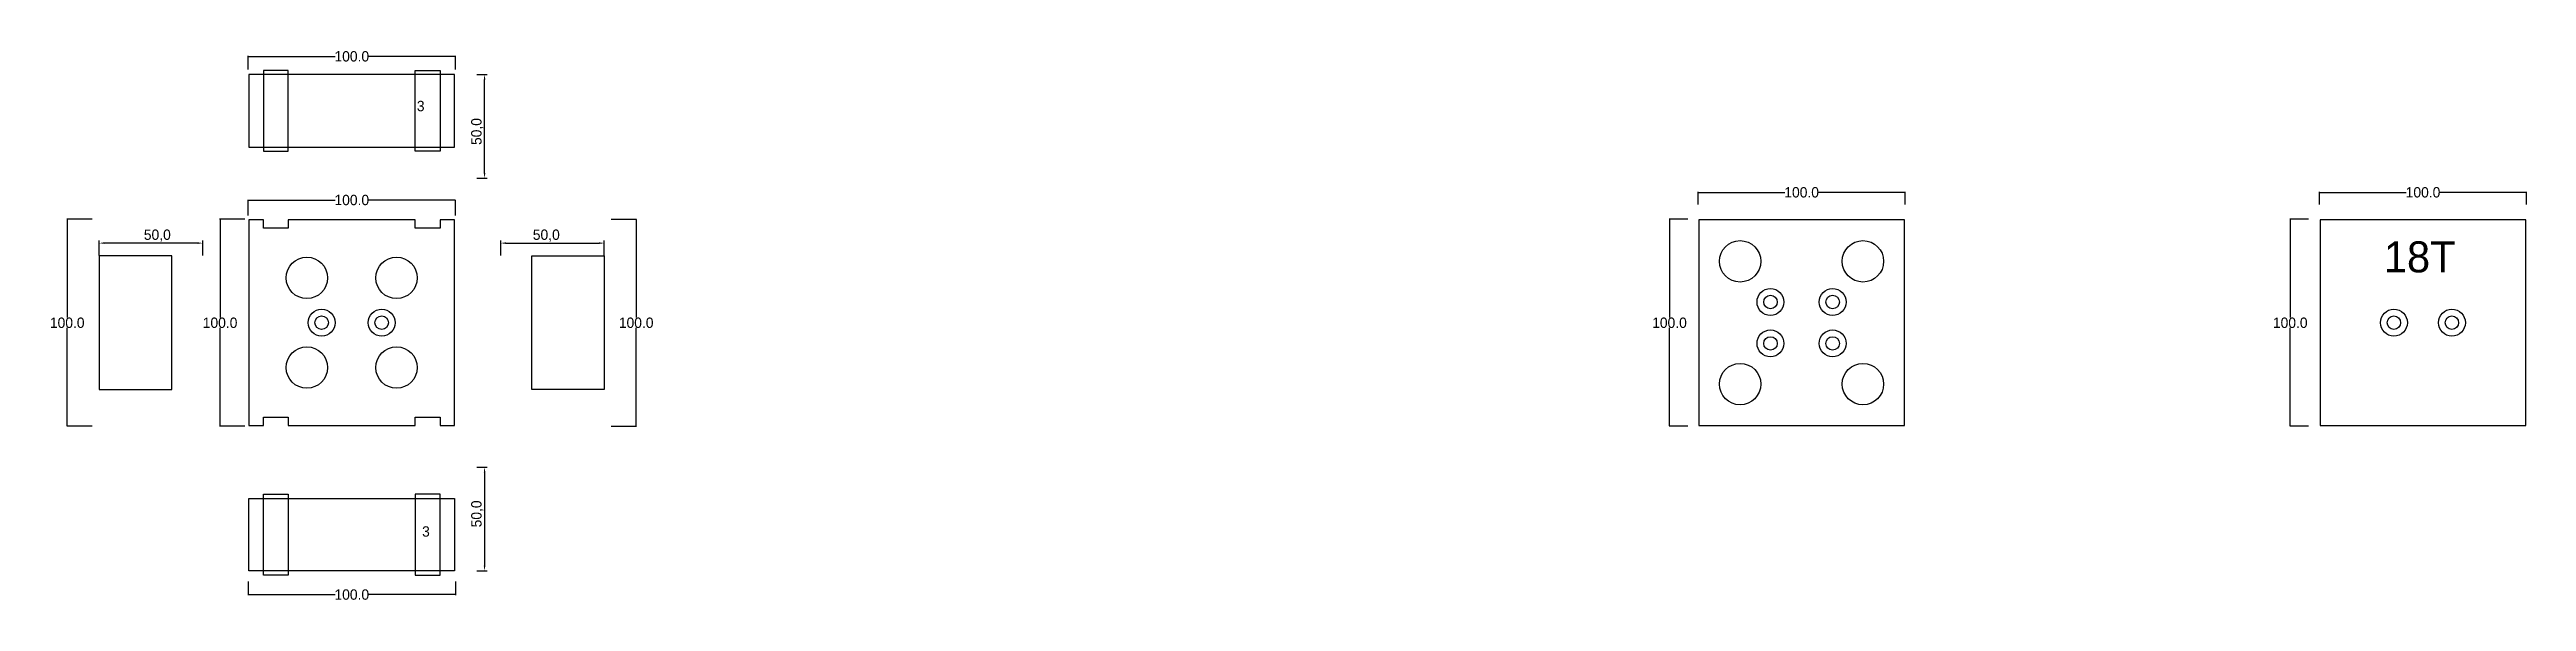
# Model space of a CAD drawing. Header units: millimetres. Extents: x 485 to 1681, y 232 to 498.
import ezdxf

# ---------------------------------------------------------------- set-up
doc = ezdxf.new("R2010")
doc.units = ezdxf.units.MM
for name, color, linetype in [('TEXT', 3, 'Continuous'), ('볼트 구멍', 7, 'Continuous'), ('치구', 7, 'Continuous'), ('치수', 7, 'Continuous')]:
    doc.layers.add(name, color=color, linetype=linetype)
doc.dimstyles.new('ISO-25', dxfattribs={"dimtxt": 2.5, "dimasz": 2.5, "dimexe": 1.25, "dimexo": 0.625, "dimtad": 1, "dimtxsty": 'Standard', "dimcen": 2.5, "dimadec": 0, "dimazin": 0, "dimtfac": 1, "dimtmove": 0, "dimatfit": 3, "dimfxl": 0, "dimarcsym": 0})
doc.dimstyles.get("Standard").update_dxf_attribs({"dimtxt": 7, "dimasz": 0.18, "dimexe": 0.18, "dimexo": 0.0625, "dimgap": 0.09, "dimtad": 0, "dimtih": 1, "dimtoh": 1, "dimdec": 1, "dimzin": 0, "dimdsep": 46, "dimtxsty": 'Standard', "dimcen": 0.09, "dimadec": 0, "dimazin": 0, "dimtfac": 1, "dimtdec": 1, "dimtofl": 0, "dimtmove": 0, "dimatfit": 3, "dimfxl": 0, "dimtolj": 1, "dimtzin": 0, "dimarcsym": 0})

# ---------------------------------------------------------------- blocks, each defined once
blk = doc.blocks.new('*D16')
at = {"layer": 'Defpoints', "color": 0, "linetype": 'Continuous'}
for p in [(1281.4, 423.6), (1381.4, 429.4), (1381.4, 423.6)]:
    blk.add_point(p, dxfattribs=at)
at = {"layer": '치수', "color": 0, "linetype": 'Continuous', "lineweight": -2}
for p, q in [((1281.4, 423.6), (1281.4, 429.6)), ((1281.5, 429.4), (1323.3, 429.4)), ((1381.2, 429.4), (1339.4, 429.4)), ((1381.4, 423.6), (1381.4, 429.6))]:
    blk.add_line(p, q, dxfattribs=at)
at = {"layer": '치수', "color": 0, "linetype": 'Continuous'}
for points in [[(1281.5, 429.5), (1281.5, 429.4), (1281.4, 429.4)], [(1381.2, 429.5), (1381.2, 429.4), (1381.4, 429.4)]]:
    blk.add_solid(points, dxfattribs=at)
at = {"layer": '치수', "color": 0, "linetype": 'Continuous', "insert": (1331.4, 429.4), "char_height": 5, "attachment_point": 5}
blk.add_mtext('\\A1;100.0', dxfattribs=at)
blk = doc.blocks.new('*D17')
at = {"layer": 'Defpoints', "color": 0}
for p in [(691, 296.6), (691, 246.6), (695.5, 246.6)]:
    blk.add_point(p, dxfattribs=at)
at = {"layer": '치수', "color": 0, "lineweight": -2}
for p, q in [((691.7, 296.6), (696.8, 296.6)), ((695.5, 294.1), (695.5, 249.1)), ((691.7, 246.6), (696.8, 246.6))]:
    blk.add_line(p, q, dxfattribs=at)
at = {"layer": '치수', "color": 0}
for points in [[(695.1, 294.1), (695.9, 294.1), (695.5, 296.6)], [(695.1, 249.1), (695.9, 249.1), (695.5, 246.6)]]:
    blk.add_solid(points, dxfattribs=at)
at = {"layer": '치수', "color": 0, "insert": (692, 274.1), "char_height": 5, "attachment_point": 5, "rotation": 90}
blk.add_mtext('50,0', dxfattribs=at)
blk = doc.blocks.new('*D18')
at = {"layer": 'Defpoints', "color": 0, "linetype": 'Continuous'}
for p in [(581.4, 241.5), (681.4, 241.5), (681.4, 235.1)]:
    blk.add_point(p, dxfattribs=at)
at = {"layer": '치수', "color": 0, "linetype": 'Continuous', "lineweight": -2}
for p, q in [((581.4, 241.4), (581.4, 234.9)), ((681.4, 241.4), (681.4, 234.9)), ((581.5, 235.1), (623.3, 235.1)), ((681.2, 235.1), (639.4, 235.1))]:
    blk.add_line(p, q, dxfattribs=at)
at = {"layer": '치수', "color": 0, "linetype": 'Continuous'}
for points in [[(581.5, 235.1), (581.5, 235), (581.4, 235.1)], [(681.2, 235.1), (681.2, 235), (681.4, 235.1)]]:
    blk.add_solid(points, dxfattribs=at)
at = {"layer": '치수', "color": 0, "linetype": 'Continuous', "insert": (631.4, 235.1), "char_height": 5, "attachment_point": 5}
blk.add_mtext('\\A1;100.0', dxfattribs=at)
blk = doc.blocks.new('*D19')
at = {"layer": 'Defpoints', "color": 0, "linetype": 'Continuous'}
for p in [(756.6, 416.4), (756.6, 316.4), (768.7, 316.4)]:
    blk.add_point(p, dxfattribs=at)
at = {"layer": '치수', "color": 0, "linetype": 'Continuous', "lineweight": -2}
for p, q in [((756.7, 416.4), (768.9, 416.4)), ((768.7, 416.3), (768.7, 369)), ((768.7, 316.6), (768.7, 363.9)), ((756.7, 316.4), (768.9, 316.4))]:
    blk.add_line(p, q, dxfattribs=at)
at = {"layer": '치수', "color": 0, "linetype": 'Continuous'}
for points in [[(768.7, 416.3), (768.7, 416.3), (768.7, 416.4)], [(768.7, 316.6), (768.7, 316.6), (768.7, 316.4)]]:
    blk.add_solid(points, dxfattribs=at)
at = {"layer": '치수', "color": 0, "linetype": 'Continuous', "insert": (768.7, 366.4), "char_height": 5, "attachment_point": 5}
blk.add_mtext('\\A1;100.0', dxfattribs=at)
blk = doc.blocks.new('*D20')
at = {"layer": 'Defpoints', "color": 0, "linetype": 'Continuous'}
for p in [(579.9, 416.4), (567.8, 316.4), (579.9, 316.4)]:
    blk.add_point(p, dxfattribs=at)
at = {"layer": '치수', "color": 0, "linetype": 'Continuous', "lineweight": -2}
for p, q in [((579.8, 416.4), (567.6, 416.4)), ((567.8, 416.3), (567.8, 369)), ((567.8, 316.6), (567.8, 363.9)), ((579.8, 316.4), (567.6, 316.4))]:
    blk.add_line(p, q, dxfattribs=at)
at = {"layer": '치수', "color": 0, "linetype": 'Continuous'}
for points in [[(567.8, 416.3), (567.9, 416.3), (567.8, 416.4)], [(567.8, 316.6), (567.9, 316.6), (567.8, 316.4)]]:
    blk.add_solid(points, dxfattribs=at)
at = {"layer": '치수', "color": 0, "linetype": 'Continuous', "insert": (567.8, 366.4), "char_height": 5, "attachment_point": 5}
blk.add_mtext('\\A1;100.0', dxfattribs=at)
blk = doc.blocks.new('*D21')
at = {"layer": 'Defpoints', "color": 0, "linetype": 'Continuous'}
for p in [(506.1, 416.4), (494, 316.4), (506.1, 316.4)]:
    blk.add_point(p, dxfattribs=at)
at = {"layer": '치수', "color": 0, "linetype": 'Continuous', "lineweight": -2}
for p, q in [((506, 416.4), (493.8, 416.4)), ((494, 416.3), (494, 369)), ((494, 316.6), (494, 363.9)), ((506, 316.4), (493.8, 316.4))]:
    blk.add_line(p, q, dxfattribs=at)
at = {"layer": '치수', "color": 0, "linetype": 'Continuous'}
for points in [[(494, 416.3), (494, 416.3), (494, 416.4)], [(494, 316.6), (494, 316.6), (494, 316.4)]]:
    blk.add_solid(points, dxfattribs=at)
at = {"layer": '치수', "color": 0, "linetype": 'Continuous', "insert": (494, 366.4), "char_height": 5, "attachment_point": 5}
blk.add_mtext('\\A1;100.0', dxfattribs=at)
blk = doc.blocks.new('*D22')
at = {"layer": 'Defpoints', "color": 0}
for p in [(703.3, 398.3), (753.3, 404.9), (753.3, 398.3)]:
    blk.add_point(p, dxfattribs=at)
at = {"layer": '치수', "color": 0, "lineweight": -2}
for p, q in [((703.3, 398.9), (703.3, 406.2)), ((705.8, 404.9), (750.8, 404.9)), ((753.3, 398.9), (753.3, 406.2))]:
    blk.add_line(p, q, dxfattribs=at)
at = {"layer": '치수', "color": 0}
for points in [[(705.8, 405.3), (705.8, 404.5), (703.3, 404.9)], [(750.8, 405.3), (750.8, 404.5), (753.3, 404.9)]]:
    blk.add_solid(points, dxfattribs=at)
at = {"layer": '치수', "color": 0, "insert": (725.3, 408.5), "char_height": 5, "attachment_point": 5}
blk.add_mtext('50,0', dxfattribs=at)
blk = doc.blocks.new('*D23')
at = {"layer": 'Defpoints', "color": 0}
for p in [(691, 486.3), (695.5, 486.3), (691, 436.3)]:
    blk.add_point(p, dxfattribs=at)
at = {"layer": '치수', "color": 0, "lineweight": -2}
for p, q in [((691.7, 486.3), (696.8, 486.3)), ((695.5, 438.8), (695.5, 483.8)), ((691.7, 436.3), (696.8, 436.3))]:
    blk.add_line(p, q, dxfattribs=at)
at = {"layer": '치수', "color": 0}
for points in [[(695.1, 483.8), (695.9, 483.8), (695.5, 486.3)], [(695.1, 438.8), (695.9, 438.8), (695.5, 436.3)]]:
    blk.add_solid(points, dxfattribs=at)
at = {"layer": '치수', "color": 0, "insert": (692, 458.8), "char_height": 5, "attachment_point": 5, "rotation": 90}
blk.add_mtext('50,0', dxfattribs=at)
blk = doc.blocks.new('*D24')
at = {"layer": 'Defpoints', "color": 0, "linetype": 'Continuous'}
for p in [(681.4, 425.7), (581.4, 418.3), (681.4, 418.3)]:
    blk.add_point(p, dxfattribs=at)
at = {"layer": '치수', "color": 0, "linetype": 'Continuous', "lineweight": -2}
for p, q in [((581.4, 418.3), (581.4, 425.8)), ((581.5, 425.7), (623.3, 425.7)), ((681.2, 425.7), (639.4, 425.7)), ((681.4, 418.3), (681.4, 425.8))]:
    blk.add_line(p, q, dxfattribs=at)
at = {"layer": '치수', "color": 0, "linetype": 'Continuous'}
for points in [[(581.5, 425.7), (581.5, 425.6), (581.4, 425.7)], [(681.2, 425.7), (681.2, 425.6), (681.4, 425.7)]]:
    blk.add_solid(points, dxfattribs=at)
at = {"layer": '치수', "color": 0, "linetype": 'Continuous', "insert": (631.4, 425.7), "char_height": 5, "attachment_point": 5}
blk.add_mtext('\\A1;100.0', dxfattribs=at)
blk = doc.blocks.new('*D25')
at = {"layer": 'Defpoints', "color": 0, "linetype": 'Continuous'}
for p in [(681.4, 495.1), (581.4, 488.7), (681.4, 488.7)]:
    blk.add_point(p, dxfattribs=at)
at = {"layer": '치수', "color": 0, "linetype": 'Continuous', "lineweight": -2}
for p, q in [((581.4, 488.8), (581.4, 495.3)), ((581.5, 495.1), (623.3, 495.1)), ((681.2, 495.1), (639.4, 495.1)), ((681.4, 488.8), (681.4, 495.3))]:
    blk.add_line(p, q, dxfattribs=at)
at = {"layer": '치수', "color": 0, "linetype": 'Continuous'}
for points in [[(581.5, 495.2), (581.5, 495.1), (581.4, 495.1)], [(681.2, 495.2), (681.2, 495.1), (681.4, 495.1)]]:
    blk.add_solid(points, dxfattribs=at)
at = {"layer": '치수', "color": 0, "linetype": 'Continuous', "insert": (631.4, 495.1), "char_height": 5, "attachment_point": 5}
blk.add_mtext('\\A1;100.0', dxfattribs=at)
blk = doc.blocks.new('*D26')
at = {"layer": 'Defpoints', "color": 0}
for p in [(509.5, 404.9), (509.5, 398.3), (559.5, 398.3)]:
    blk.add_point(p, dxfattribs=at)
at = {"layer": '치수', "color": 0, "lineweight": -2}
for p, q in [((509.5, 398.9), (509.5, 406.2)), ((557, 404.9), (512, 404.9)), ((559.5, 398.9), (559.5, 406.2))]:
    blk.add_line(p, q, dxfattribs=at)
at = {"layer": '치수', "color": 0}
for points in [[(512, 405.3), (512, 404.5), (509.5, 404.9)], [(557, 405.3), (557, 404.5), (559.5, 404.9)]]:
    blk.add_solid(points, dxfattribs=at)
at = {"layer": '치수', "color": 0, "insert": (537.5, 408.5), "char_height": 5, "attachment_point": 5}
blk.add_mtext('50,0', dxfattribs=at)
blk = doc.blocks.new('*D27')
at = {"layer": 'Defpoints', "color": 0, "linetype": 'Continuous'}
for p in [(1276.5, 416.4), (1267.6, 316.4), (1276.5, 316.4)]:
    blk.add_point(p, dxfattribs=at)
at = {"layer": '치수', "color": 0, "linetype": 'Continuous', "lineweight": -2}
for p, q in [((1276.4, 416.4), (1267.4, 416.4)), ((1267.6, 416.3), (1267.6, 369)), ((1267.6, 316.6), (1267.6, 363.9)), ((1276.4, 316.4), (1267.4, 316.4))]:
    blk.add_line(p, q, dxfattribs=at)
at = {"layer": '치수', "color": 0, "linetype": 'Continuous'}
for points in [[(1267.5, 416.3), (1267.6, 416.3), (1267.6, 416.4)], [(1267.5, 316.6), (1267.6, 316.6), (1267.6, 316.4)]]:
    blk.add_solid(points, dxfattribs=at)
at = {"layer": '치수', "color": 0, "linetype": 'Continuous', "insert": (1267.6, 366.4), "char_height": 5, "attachment_point": 5}
blk.add_mtext('\\A1;100.0', dxfattribs=at)
blk = doc.blocks.new('*D28')
at = {"layer": 'Defpoints', "color": 0, "linetype": 'Continuous'}
for p in [(1576.2, 416.4), (1567.3, 316.4), (1576.2, 316.4)]:
    blk.add_point(p, dxfattribs=at)
at = {"layer": '치수', "color": 0, "linetype": 'Continuous', "lineweight": -2}
for p, q in [((1576.1, 416.4), (1567.1, 416.4)), ((1567.3, 416.3), (1567.3, 369)), ((1567.3, 316.6), (1567.3, 363.9)), ((1576.1, 316.4), (1567.1, 316.4))]:
    blk.add_line(p, q, dxfattribs=at)
at = {"layer": '치수', "color": 0, "linetype": 'Continuous'}
for points in [[(1567.3, 416.3), (1567.3, 416.3), (1567.3, 416.4)], [(1567.3, 316.6), (1567.3, 316.6), (1567.3, 316.4)]]:
    blk.add_solid(points, dxfattribs=at)
at = {"layer": '치수', "color": 0, "linetype": 'Continuous', "insert": (1567.3, 366.4), "char_height": 5, "attachment_point": 5}
blk.add_mtext('\\A1;100.0', dxfattribs=at)
blk = doc.blocks.new('*D29')
at = {"layer": 'Defpoints', "color": 0, "linetype": 'Continuous'}
for p in [(1581.4, 423.6), (1681.4, 429.4), (1681.4, 423.6)]:
    blk.add_point(p, dxfattribs=at)
at = {"layer": '치수', "color": 0, "linetype": 'Continuous', "lineweight": -2}
for p, q in [((1581.4, 423.6), (1581.4, 429.6)), ((1581.5, 429.4), (1623.3, 429.4)), ((1681.2, 429.4), (1639.4, 429.4)), ((1681.4, 423.6), (1681.4, 429.6))]:
    blk.add_line(p, q, dxfattribs=at)
at = {"layer": '치수', "color": 0, "linetype": 'Continuous'}
for points in [[(1581.5, 429.5), (1581.5, 429.4), (1581.4, 429.4)], [(1681.2, 429.5), (1681.2, 429.4), (1681.4, 429.4)]]:
    blk.add_solid(points, dxfattribs=at)
at = {"layer": '치수', "color": 0, "linetype": 'Continuous', "insert": (1631.4, 429.4), "char_height": 5, "attachment_point": 5}
blk.add_mtext('\\A1;100.0', dxfattribs=at)

msp = doc.modelspace()

# ---------------------------------------------------------------- linework, layer by layer
at = {"layer": '볼트 구멍', "color": 6}
for centre in [(1316.35, 376.45), (1346.35, 376.45), (1617.35, 366.45), (1645.35, 366.45), (1316.35, 356.45), (1346.35, 356.45)]:
    msp.add_circle(centre, 6.5, dxfattribs=at)
at = {"layer": '볼트 구멍', "color": 2}
for centre in [(616.85, 366.45), (645.85, 366.45)]:
    msp.add_circle(centre, 6.5, dxfattribs=at)
at = {"layer": '볼트 구멍', "color": 3}
for centre in [(1316.35, 376.45), (1346.35, 376.45), (616.85, 366.45), (645.85, 366.45), (1316.35, 356.45), (1346.35, 356.45), (1617.35, 366.45), (1645.35, 366.45)]:
    msp.add_circle(centre, 3.25, dxfattribs=at)
at = {"layer": '치구'}
for points in [[(581.7, 451.32), (681, 451.32), (681, 486.32), (581.7, 486.32)], [(581.7, 316.8), (588.7, 316.8), (588.7, 320.8), (600.7, 320.8), (600.7, 316.8), (662, 316.8), (662, 320.8), (674, 320.8), (674, 316.8), (681, 316.8), (681, 416.1), (674, 416.1), (674, 412.1), (662, 412.1), (662, 416.1), (600.7, 416.1), (600.7, 412.1), (588.7, 412.1), (588.7, 416.1), (581.7, 416.1)], [(1281.7, 416.1), (1281.7, 316.8), (1381, 316.8), (1381, 416.1)], [(1581.7, 416.1), (1581.7, 316.8), (1681, 316.8), (1681, 416.1)], [(544.45, 398.7), (509.45, 398.7), (509.45, 334.2), (544.45, 334.2)], [(718.25, 398.7), (753.25, 398.7), (753.25, 334.2), (718.25, 334.2)], [(581.7, 281.58), (681, 281.58), (681, 246.58), (581.7, 246.58)]]:
    msp.add_lwpolyline(points, close=True, dxfattribs=at)
at = {"layer": '치구', "color": 1}
for points in [[(588.7, 449.32), (600.7, 449.32), (600.7, 488.31), (588.7, 488.31)], [(674, 449.32), (662, 449.32), (662, 488.31), (674, 488.31)], [(588.7, 283.58), (600.7, 283.58), (600.7, 244.58), (588.7, 244.58)], [(674, 283.58), (662, 283.58), (662, 244.58), (674, 244.58)]]:
    msp.add_lwpolyline(points, close=True, dxfattribs=at)
at = {"layer": '치구'}
for centre in [(609.7, 388.1), (653, 388.1), (1301.7, 396.1), (1361, 396.1), (609.7, 344.8), (653, 344.8), (1301.7, 336.8), (1361, 336.8)]:
    msp.add_circle(centre, 10, dxfattribs=at)

# ---------------------------------------------------------------- texts
at = {"layer": 'TEXT', "color": 1}
for s, height, p in [('3', 5, (662.81, 468.62)), ('18T', 15, (1612.51, 390.76)), ('3', 5, (665.34, 263.11))]:
    msp.add_text(s, height=height, dxfattribs=at).set_placement(p)

# ---------------------------------------------------------------- dimensions: what is measured, and where the dimension line sits
at = {"layer": '치수', "color": 4, "linetype": 'Continuous'}
for base, p1, p2, picture, middle in [((681.35, 495.14), (581.35, 488.74), (681.35, 488.74), '*D25', (631.35, 495.14)), ((681.35, 235.07), (581.35, 241.46), (681.35, 241.46), '*D18', (631.35, 235.07))]:
    dim = msp.add_linear_dim(base=base, p1=p1, p2=p2, dimstyle='Standard', override={"dimtxt": 5}, dxfattribs=at)
    dim.commit()
    dim.dimension.update_dxf_attribs({"geometry": picture, "text_midpoint": middle, "dimtype": 160})
at = {"layer": '치수', "color": 4}
for base, p1, p2, angle, picture, middle in [((695.52, 486.32), (691.03, 436.32), (691.03, 486.32), 90, '*D23', (695.52, 458.82)), ((509.45, 404.92), (559.45, 398.3), (509.45, 398.3), 180, '*D26', (537.45, 404.92)), ((695.52, 246.58), (691.03, 296.58), (691.03, 246.58), 270, '*D17', (695.52, 274.08))]:
    dim = msp.add_linear_dim(base=base, p1=p1, p2=p2, angle=angle, dimstyle='ISO-25', override={"dimtxt": 5, "dimdec": 1, "dimzin": 0, "dimtdec": 1}, dxfattribs=at)
    dim.commit()
    dim.dimension.update_dxf_attribs({"geometry": picture, "text_midpoint": middle, "dimtype": 160})
at = {"layer": '치수', "color": 4, "linetype": 'Continuous'}
for base, p1, p2, picture, middle in [((1381.35, 429.44), (1281.35, 423.55), (1381.35, 423.55), '*D16', (1331.35, 429.44)), ((1681.35, 429.44), (1581.35, 423.55), (1681.35, 423.55), '*D29', (1631.35, 429.44)), ((681.35, 425.67), (581.35, 418.27), (681.35, 418.27), '*D24', (631.35, 425.67))]:
    dim = msp.add_linear_dim(base=base, p1=p1, p2=p2, dimstyle='Standard', override={"dimtxt": 5}, dxfattribs=at)
    dim.commit()
    dim.dimension.update_dxf_attribs({"geometry": picture, "text_midpoint": middle})
for base, p1, p2, picture, middle in [((493.98, 316.45), (506.05, 416.45), (506.05, 316.45), '*D21', (493.98, 366.45)), ((567.82, 316.45), (579.89, 416.45), (579.89, 316.45), '*D20', (567.82, 366.45)), ((768.72, 316.45), (756.65, 416.45), (756.65, 316.45), '*D19', (768.72, 366.45)), ((1267.56, 316.45), (1276.46, 416.45), (1276.46, 316.45), '*D27', (1267.56, 366.45)), ((1567.31, 316.45), (1576.21, 416.45), (1576.21, 316.45), '*D28', (1567.31, 366.45))]:
    dim = msp.add_linear_dim(base=base, p1=p1, p2=p2, angle=90, dimstyle='Standard', override={"dimtxt": 5}, dxfattribs=at)
    dim.commit()
    dim.dimension.update_dxf_attribs({"geometry": picture, "text_midpoint": middle})
at = {"layer": '치수', "color": 4}
dim = msp.add_linear_dim(base=(753.25, 404.92), p1=(703.25, 398.3), p2=(753.25, 398.3), dimstyle='ISO-25', override={"dimtxt": 5, "dimdec": 1, "dimzin": 0, "dimtdec": 1}, dxfattribs=at)
dim.commit()
dim.dimension.update_dxf_attribs({"geometry": '*D22', "text_midpoint": (725.25, 404.92), "dimtype": 160})

doc.saveas('drawing.dxf')
